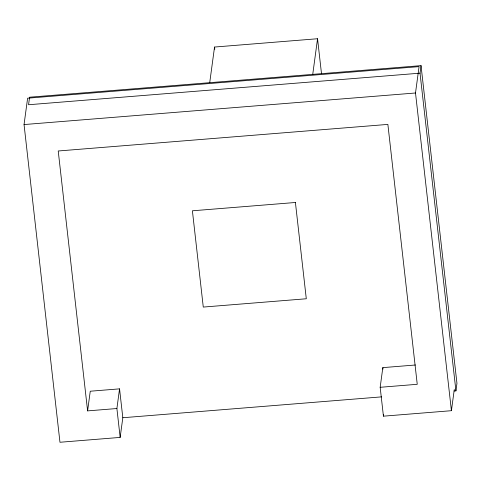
<?xml version="1.0" encoding="UTF-8"?>
<svg xmlns="http://www.w3.org/2000/svg" width="481" height="481" viewBox="0 0 481 481"><rect width="100%" height="100%" fill="white"/><g stroke="black" fill="none" stroke-linecap="round" stroke-linejoin="round"><path stroke-width="0.72" d="M119.553 388.858L116.895 408.525L87.602 410.888L90.26 391.221L119.553 388.858L122.817 417.736L120.154 437.409L59.963 442.261L24.05 124.561L27.615 98.19L419.071 66.625L415.506 92.989L451.418 410.696L383.435 416.173L380.17 387.295L382.828 367.628L415.458 364.995M209.71 82.75L214.538 47.048L317.55 38.739L321.518 73.815M312.728 74.447L317.55 38.739M420.021 73.172L421.037 65.638L29.581 97.21L28.565 104.744L420.021 73.172L455.934 390.879L454.076 391.023M383.435 416.173L383.628 414.718M451.418 410.696L454.28 389.538M455.934 390.879L456.95 383.345L421.037 65.638M24.05 124.561L415.506 92.989M380.17 387.295L417.249 384.301L387.872 124.405L58.225 150.986L87.602 410.888M122.817 417.736L381.607 396.867M382.828 367.628L382.996 369.107M214.538 47.048L214.791 49.284M116.895 408.525L120.154 437.409M295.412 202.489L192.4 210.798L203.277 307.07L306.295 298.767L295.412 202.489"/></g></svg>
